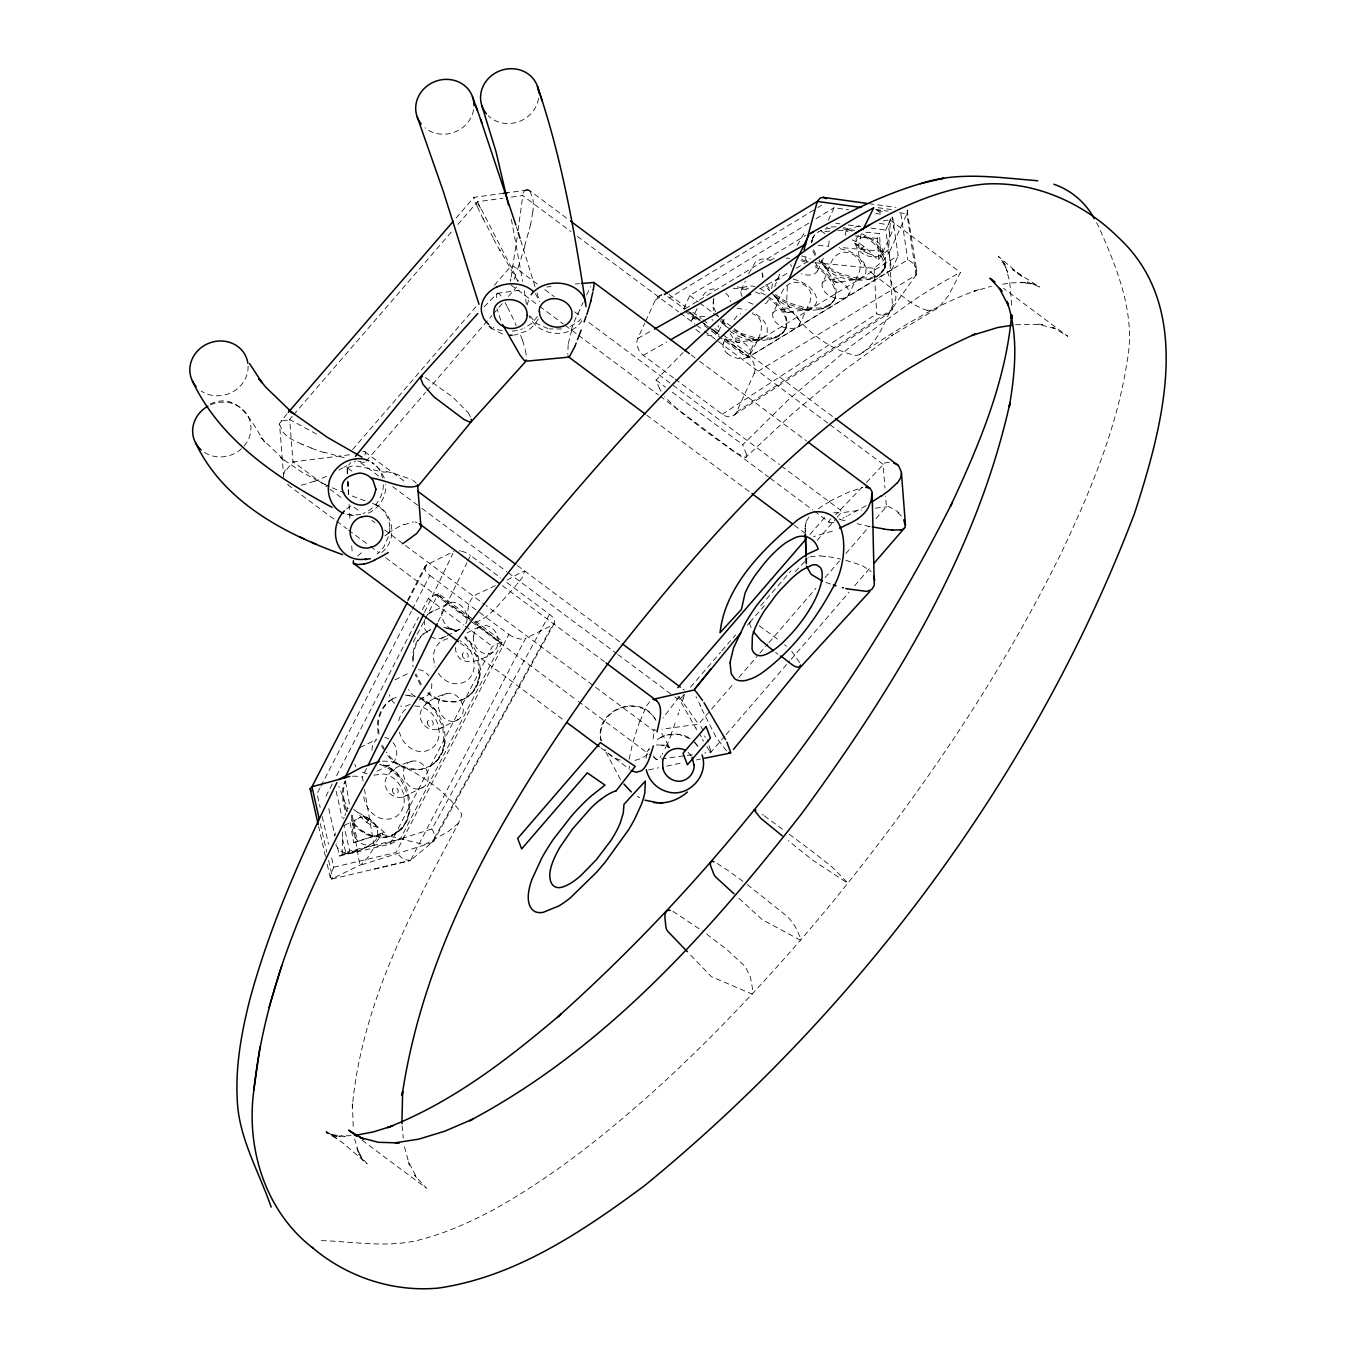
<?xml version="1.0" encoding="UTF-8"?>
<svg xmlns="http://www.w3.org/2000/svg" width="1356" height="1356" viewBox="0 0 1356 1356"><rect width="100%" height="100%" fill="white"/><g stroke="black" fill="none" stroke-linecap="round" stroke-linejoin="round"><path stroke-width="0.75" stroke-dasharray="5 3.75" d="M1011.678 305.117L1009.728 281.675L1005.576 266.539L1007.711 272.353L1001.559 259.674L1006.288 266.2L998.372 256.335L1022.899 277.336L1012.474 269.522L1039.56 286.997L1027.356 281.997L1034.916 284.624L1020.865 282.285L1026.967 282.607L1010.983 282.862L999.169 284.794M762.055 272.759L763.157 280.387M771.75 288.625L772.022 285.709A21.798 13.153 21.1 0 1 782.361 278.37M342.17 854.365L342.593 830.804M829.143 240.876L828.499 247.012M749.699 622.913L749.699 623.235A47.63 9.356 40.8 0 0 749.919 624.54L751.529 628.642M383.392 484.77C383.172 497.296 374.731 509.212 362.967 513.551M413.478 655.185L413.427 662.609M357.035 850.28L342.441 854.738L374.273 845.195L379.494 837.516C420.716 838.076 417.394 775.225 383.528 765.004A41.138 34.781 71.1 0 1 402.088 780.175M429.988 766.208C455.43 751.004 446.107 710.154 421.648 698.73M464.989 698.526C487.262 685.594 482.99 651.473 464.905 636.676A41.138 34.781 71.1 0 1 472.108 644.812M386.646 471.939C378.646 473.82 342.576 456.413 347.475 473.803M889.587 233.452L888.163 224.74L890.468 219.977L888.587 249.504L882.18 254.877L881.468 256.86L880.247 256.674L878.807 259.742L872.332 254.911A32.035 18.526 22.1 0 0 863.908 246.419A32.035 18.526 22.1 0 0 852.144 239.859L855.195 243.724M805.21 526.45L805.413 524.28L805.6 532.162M865.891 232.266L879.519 233.554L880.502 252.165A53.257 14.492 -73.4 0 0 880.247 256.691M805.21 526.331L806.176 521.89M629.167 759.258L632.472 743.715L639.744 720.985M527.094 305.049L529.603 296.981M532.722 212.078L530.959 222.503A48.019 10.356 -76.3 0 1 530.654 224.147M568.164 344.61L567.791 354.238M517.094 237.571L510.941 278.489M518.026 230.435L522.874 195.162M568.317 343.56L571.656 330.423M346.204 812.041L347.305 808.142L338.831 786.243M510.619 280.116L510.653 279.997A6.594 1.526 -76.5 0 0 510.449 281.319M787.311 286.133L786.751 300.456A22.611 18.492 67.1 0 0 788.005 305.032C802.515 328.694 828.279 349.594 855.585 355.425A22.611 18.492 67.1 0 0 859.433 354.662C878.773 343.254 885.349 319.457 895.197 300.422A11.662 9.526 67.1 0 0 895.926 297.964L895.57 293.303L881.603 256.742M713.68 299.218L713.612 306.541L715.493 311.812M811.43 242.69L813.21 236.961L811.736 242.046L812.43 239.097M835.245 297.422L835.33 290.099L830.177 279.641A41.138 24.798 21.1 0 0 815.041 266.776M884.637 267.352L885.332 264.403L881.654 272.505C887.892 265.979 884.57 255.776 879.552 249.572A41.138 24.798 21.1 0 0 861.179 234.944M510.856 278.912L510.771 279.353A29.256 3.271 -80.7 0 1 510.636 279.929M653.27 731.02L654.27 729.257M779.717 274.132L774.09 288.082M530.603 224.164L528.518 233.062M334.746 836.11L335.424 833.008M424.411 619.794L424.411 628.353L428.699 634.693M645.981 758.292L646.71 755.123A29.544 28.815 -72.1 0 1 649.185 749.054M683.238 698.154L682.187 701.594M524.942 246.165L518.45 266.776M679.305 710.697L679.627 709.713M678.17 714.137L677.847 715.104M678.203 714.019L678.593 712.849M734.223 415.038L888.994 313.083L916.063 275.065C918.758 268.759 913.419 262.166 907.74 259.844L748.665 357.035L724.596 339.085M517.585 269.352L518.331 267.132M515.856 274.437L513.399 281.302M675.152 723.087L671.508 733.206M861.145 234.215L858.094 247.267A20.459 17.018 69.1 0 0 860.67 259.793M806.718 559.859L806.176 563.011L808.515 557.655M713.866 298.388L712.646 305.269L713.781 310.456M729.901 330.949A25.069 15.119 21.1 0 0 741.291 337.474C760.106 346.017 801.786 337.051 780.785 309.71A41.138 24.798 21.1 0 0 768.683 298.71M785.107 329.61C788.989 322.66 785.988 314.236 781.378 308.422A41.138 24.798 21.1 0 0 759.58 292.167M465.854 623.743C471.786 611.997 455.735 595.115 445.005 605.454C435.869 615.387 447.904 634.761 460.803 629.167M343.61 818.838L344.119 817.465M344.899 815.431L345.678 813.397M806.464 521.145L808.99 516.958M697.086 308.524L691.713 320.321L691.78 323.931M706.883 334.932C712.731 337.237 722.511 332.525 718.002 325.474M772.852 312.88C770.462 324.965 791.362 333.949 799.328 325.084L810.227 301.252L811.295 294.947C810.024 286.913 801.871 281.98 794.124 282.268C779.785 284.421 779.649 303.269 772.852 312.88C780.802 303.998 801.701 312.982 799.328 325.084M822.228 282.811C819.838 294.896 840.737 303.897 848.703 295.015L859.602 271.2L860.687 264.878C859.399 256.86 851.246 251.911 843.5 252.199C829.177 254.369 829.025 273.2 822.228 282.811C830.194 273.929 851.076 282.929 848.703 295.015M858.416 235.537C846.822 249.08 872.925 263.81 882.366 253.233L893.265 229.418L894.35 223.113L892.163 217.333M882.366 253.233C884.756 241.148 863.857 232.147 855.89 241.029M577.961 313.897L583.08 302.388M667.118 744.173L664.118 750.665M675.22 379.155L722.273 414.241A13.729 10.899 64.5 0 0 728.392 416.716L732.528 416.072A11.679 9.272 64.5 0 0 736.545 412.021L754.089 373.68L916.063 275.065L916.588 269.658L906.893 208.943M889.994 219.909L960.421 272.42L948.505 295.591L938.742 307.405A23.289 19.391 69.1 0 1 936.894 308.592L891.214 335.983L893.418 334.491L843.89 370.544L791.819 414.326L745.58 457.531L734.562 452.175L702.357 428.801L677.22 409.173L664.61 396.664M916.063 275.065L906.927 213.756L907.706 210.027M673.525 377.9L643.286 355.34A13.729 10.899 64.5 0 1 638.591 349.746L636.998 344.831A11.679 9.272 64.5 0 1 637.795 338.39L644.812 323.05M645.693 321.135L655.355 300.049A11.679 9.272 64.5 0 1 659.355 296.015L662.406 295.337M808.803 223.113L689.814 295.557L683.238 309.931L697.662 301.151M718.527 331.712L724.392 318.88M741.105 290.184L745.308 281.031M748.665 273.709L755.75 261.454L761.801 258.945L770.106 260.081M723.155 343.678L725.663 338.186M797.192 245.47L805.125 231.401M747.41 357.798L754.004 343.424L898.214 255.606L892.282 215.757L885.705 230.13L891.638 269.98L747.41 357.798L703.289 324.898M750.258 354.391C756.123 343.254 771.225 320.948 752.156 313.575M813.21 236.961L812.617 238.249A35.51 21.425 21.1 0 1 828.77 228.401L832.008 228.113M828.279 220.333L834.042 207.756L848.602 209.756M817.6 270.844L824.312 256.182M891.638 269.98L898.214 255.606M586.555 294.93L590.758 286.54M878.807 259.742L877.196 238.436L879.519 233.554M424.581 612.285L452.972 553.316M363.103 781.192L362.391 777.073L367.018 767.598M438.174 621.726L466.837 563.011M467.752 561.113L470.532 555.435L500.788 577.995M838.008 230.706L846.195 230.283L845.161 234.656L849.348 237.775M331.644 857.992L333.729 867.179L330.372 875.823L331.457 879.112L361.238 864.518L367.866 857.433L374.358 847.127L364.51 789.446M407.478 600.386L424.987 566.52M408.292 600.522L426.801 564.774L453.887 551.4M319.965 787.972L317.05 793.616L320.169 807.413M320.948 786.09L411.41 611.217M412.377 609.336L429.903 575.486A13.729 7.119 24.2 0 1 425.581 570.91L424.699 567.808M325.965 796.226L332.712 783.175M336.576 775.717L418.58 617.2M422.428 609.742L428.225 598.555L438.378 593.538L502.567 641.388L400.291 839.076L390.138 844.093L339.509 856.009L336.695 843.635M413.292 642.032L438.378 593.538M390.138 844.093L492.398 646.405L502.567 641.388M333.729 867.179L396.037 852.517L508.89 634.388L478.634 611.827M554.418 623.285L433.734 840.991L410.546 860.484L525.535 638.405L552.621 625.031A11.679 6.051 24.2 0 0 554.706 621.997L553.824 618.912A13.729 7.119 24.2 0 0 549.519 614.336L502.466 579.232M382.443 761.14L388.867 761.292A22.611 12.56 22.9 0 1 393.342 762.157C419.004 772.92 444.497 789.955 460.921 812.549A22.611 12.56 22.9 0 1 461.549 815.498L458.481 823.228C410.919 912.198 361.408 1005.118 352.289 1107.293L352.357 1102.106L353.289 1128.463M549.519 614.336L431.954 828.957L374.358 847.127M351.323 815.346L359.865 865.382L431.886 842.652L552.621 625.031M679.17 696.662L662.982 718.121M662.745 753.224L662.152 754.258M537.417 316.592L531.789 323.321L524.128 328.169M646.575 705.815L650.88 700.306M538.213 319.033L534.891 324.491L528.111 330.576L514.433 335.135M692.052 319.507L696.645 316.321L705.069 316.592M458.481 823.228L448.158 831.601L425.954 843.941A11.662 6.475 22.9 0 1 424.021 844.551L382.85 834.499L379.494 837.516M661.033 756.055L660.084 757.36M747.342 625.218L750.326 621.946L754.156 622.896M647.066 751.851L649.388 748.631M734.054 319.863L737.8 314.948L740.681 313.677M581.809 320.711C569.944 340 537.501 336.322 529.06 315.728M347.458 473.363L347.17 467.125L350.729 462.498M702.95 295.693C705.849 290.777 711.663 288.014 717.29 289.15M519.636 581.046L520.297 580.249A55.528 18.645 -53.3 0 0 521.907 578.232L524.687 571.079L519.704 573.063M518.009 583.046L517.043 584.216M516.399 584.978L514.805 586.877M353.594 809.329L357.781 812.447A32.035 26.628 68.9 0 0 366.713 822.295L368.391 820.312M368.137 820.143L369.12 818.973A36.714 20.391 22.9 0 1 374.781 823.923A48.782 27.103 22.9 0 1 376.629 825.923L384.443 832.347L382.239 833.499A53.257 5.271 -21.1 0 0 377.07 835.279L353.611 842.686L349.645 819.516M286.98 413.902L279.522 423.564L283.743 478.092M456.091 218.045L473.956 197.349L502.703 193.416M292.269 416.275L289.659 419.292L292.947 461.599L326.728 486.787M293.574 414.767L452.718 230.435M457.921 224.401L477.498 201.739L502.89 198.264M352.594 449.565L476.787 305.727M494.347 285.37L510.653 266.488L513.297 266.132L538.501 284.913M366.12 461.26L425.513 392.46M426.903 390.867L491.821 315.66M493.194 314.067L502.873 302.863M508.398 296.456L516.687 286.862M809.973 534.501L827.194 514.568M684.187 694.442L680.424 698.798L677.763 699.171L674.847 696.984M690.458 687.187L720.561 652.304M721.816 650.846L730.596 640.676M733.104 637.778L735.613 634.879M760.716 605.81L790.819 570.944M817.16 540.434L835.974 518.636M837.228 517.178L840.991 512.822L861.67 510.009M708.985 712.103L698.543 724.189L661.864 729.223M711.595 709.086L733.765 683.407M738.986 677.356L757.258 656.202M759.852 653.185L767.682 644.117M768.988 642.608L815.956 588.216M825.075 577.639L839.432 561.028M845.958 553.468L869.433 526.281M875.959 518.721L886.383 506.635L885.57 496.059M724.799 736.139L710.968 752.156L704.747 753.004M726.172 734.545L789.751 660.914M791.141 659.304L849.178 592.08M854.704 585.673L871.298 566.469M497.177 293.354L522.789 289.777M511.737 590.453C500.415 601.827 490.516 617.658 474.566 622.658M749.868 622.268L764.394 605.708M872.332 254.911L870.23 254.216A48.782 39.883 67.1 0 1 867.569 253.165A32.459 18.764 22.1 0 0 855.128 243.877A36.714 30.002 67.1 0 0 860.975 249.301L861.975 248.165M862.213 248.334L863.925 246.419M659.711 388.867L656.05 380.104L683.017 352.594M746.325 454.446A104.276 19.713 40.5 0 0 746.037 453.226L742.749 444.751L787.819 400.308L851.704 345.526L910.605 302.32A597.996 200.908 -53.3 0 1 960.438 272.403M746.088 457.26L746.376 454.48M862.196 487.075L835.703 514.704M866.467 482.431L883.654 464.193M795.311 571.605L807.379 558.689M484.211 306.795L497.025 293.557L496.11 299.998M381.697 552.485C398.986 539.315 393.054 509.178 372.239 503.364C382.765 506.568 389.782 517.297 389.731 528.111M427.581 614.387L450.294 602.437M446.7 693.543C430.852 698.035 439.869 724.341 454.921 721.07C470.769 716.595 461.752 690.272 446.7 693.543C434.225 696.764 412.36 707.798 422.903 723.68C427.276 729.85 436.242 731.782 442.463 727.223M411.682 761.225C395.833 765.716 404.851 792.023 419.902 788.751C435.751 784.277 426.733 757.953 411.682 761.225C399.206 764.445 377.341 775.479 387.901 791.362C392.274 797.531 401.24 799.464 407.444 794.904M373.544 842.568C385.324 832.55 369.713 809.549 356.594 819.346C344.814 829.364 360.442 852.365 373.544 842.568C363.544 849.483 343.017 861.23 335.779 844.517M830.94 518.823L830.855 518.89A6.594 2.542 -29.4 0 0 829.245 522.738M497.228 293.303L499.025 293.557L501.771 296.964M357.577 556.045L363.73 550.926M292.489 461.989L352.509 454.379M346.763 508.754L350.984 505.839M427.581 631.201L424.937 633.032A35.51 30.035 71.1 0 0 413.461 655.185M392.562 698.882L389.002 701.171A35.51 30.035 71.1 0 0 377.544 723.307L378.019 734.579M519.178 573.435L505.703 580.86M384.816 535.857L388.341 533.535M736.528 412.021L892.621 309.015L889.367 252.097L906.927 213.756L898.587 212.604M394.969 833.889L402.562 827.431L392.545 835.177L386.206 837.127M859.433 354.662C897.299 329.457 935.911 304.269 979.202 289.387L973.947 291.269L991.338 286.319M722.273 414.241L876.705 313.829A12.95 11.153 25.6 0 0 892.638 309.015M815.498 262.759L874.112 268.302L883.061 260.827L889.367 252.097L839.144 247.334M874.112 268.302L876.705 313.829M657.66 297.049L663.05 293.76M655.355 300.049L662.542 295.676M667.745 296.659A13.729 10.899 64.5 0 1 669.61 297.845L816.092 208.638M817.905 207.536L821.516 205.332M816.007 218.723L834.042 207.756M699.459 300.066L805.82 235.3M658.863 738.596C668.016 732.664 680.424 732.443 689.712 738.257M866.111 505.652L850.517 514.246M643.286 355.34L666.949 341.848M759.801 288.93L788.921 272.336M796.209 268.183L807.142 261.962L813.414 262.555M637.795 338.39L652.558 330.101M355.679 460.989L354.221 461.803M380.68 835.737L380.816 835.652A36.002 30.442 71.1 0 1 376.307 835.55M829.364 501.364L849.178 491.889L862.806 487.499M368.391 513.093C379.239 508.263 386.714 496.516 385.562 484.567M353.611 842.686L384.443 832.347M344.288 467.142L346.882 465.786M343.085 467.786L340.644 469.057M391.647 699.34L398.545 696.221M427.682 693.069A41.138 34.781 71.1 0 0 442.276 701.188L455.769 701.984L465.905 698.086M430.903 765.767L420.767 769.666L407.258 768.869A41.138 34.781 71.1 0 1 387.714 755.614M395.884 833.448L385.748 837.347L372.239 836.55A41.138 34.781 71.1 0 1 350.441 820.295M849.941 514.534L848.432 515.331M847.144 516.009L846.178 516.5M340.034 469.362L338.814 469.99M844.008 517.602L842.788 518.229M840.059 519.585L845.754 520.789M429.547 630.15L430.462 629.692L424.021 633.489A35.51 30.035 71.1 0 0 412.563 655.626L413.021 666.898M430.784 636.659C435.225 639.337 441.107 639.354 445.429 636.422M447.294 635.489L461.006 628.726M467.04 632.862L478.261 627.32M395.003 679.881L408.088 673.423M493.381 651.931C482.092 661.694 456.023 669.474 455.362 646.88M419.462 699.865L426.954 696.187M359.984 747.563L376.815 739.257M462.108 700.035L463.023 699.594L453.328 701.916L443.175 700.747A41.138 34.781 71.1 0 1 428.581 692.611M438.09 729.375L459.294 718.917M376.968 771.242L391.935 763.869M344.136 825.499L360.967 817.193M403.071 797.057L424.275 786.599M339.509 856.009L349.662 850.992L400.291 839.076M429.089 612.895L433.462 610.742M441.683 638.252L446.056 636.117M425.496 704.001L429.869 701.849M390.477 771.683L394.85 769.53M352.357 853.026L356.73 850.873M570.368 326.508L579.097 320.847A29.544 23.001 -5.1 0 0 581.063 318.728M495.381 585.639L478.973 593.25C469.583 596.098 466.04 608.946 468.837 617.794M403.817 524.806L413.36 521.89M846.314 230.249L860.823 225.198M331.796 879.095L410.682 860.416L370.442 869.993M832.313 531.145L813.549 536.603M314.355 481.126L306.354 483.889A48.019 19.272 -29.6 0 1 304.93 484.262L300.083 485.516M522.484 328.881L520.789 329.508M410.122 704.493L405.902 706.069L400.613 706.052M373.832 775.14L383.934 773.971A25.069 21.204 71.1 0 1 400.562 786.378L403.342 793.057L404.257 800.057A21.798 18.442 71.1 0 1 395.528 816.973L389.884 819.075L383.663 819.058A25.069 21.204 71.1 0 1 367.035 806.65L364.256 799.972L363.323 792.972M810.244 556.808L820.651 555.79M210.129 403.986C238.961 390.664 252.148 423.428 264.488 441.988L261.098 437.819L284.879 460.955L280.641 457.667L302.083 472.261L325.406 484.634M410.682 860.416L403.698 859.551L396.037 852.517M847.839 229.825L847.941 229.791A35.832 21.611 21.1 0 1 852.246 230.961L848.839 231.283A48.647 38.053 -21.2 0 1 846.805 231.368L846.805 231.368M360.645 514.297L353.577 515.314L346.034 514.212L355.899 515.856M447.734 638.591L442.107 640.693A21.798 18.442 71.1 0 0 433.344 657.592L435.022 666.915M424.92 768.428L418.326 769.598L408.173 768.428A41.138 34.781 71.1 0 1 386.358 752.156M389.901 836.11L383.307 837.279L373.154 836.11A41.138 34.781 71.1 0 1 351.357 819.838M517.297 330.491L509.907 331.44M648.592 769.903L658.592 767.784M666.593 766.106L682.526 762.801M696.476 759.902L700.459 759.072M883.163 220.926L890.129 219.689M821.346 260.115L823.414 264.945A25.069 15.119 21.1 0 0 840.059 277.353C854.348 281.082 876.366 283.641 884.451 268.2A35.51 21.425 21.1 0 1 868.298 278.048L854.263 277.641L839.33 273.132A41.138 24.798 21.1 0 1 819.583 259.352M774.039 295.015A25.069 15.119 21.1 0 0 790.667 307.405C804.972 311.151 826.99 313.711 835.076 298.269A35.51 21.425 21.1 0 1 818.922 308.1L804.888 307.71L789.955 303.202A41.138 24.798 21.1 0 1 774.937 293.964M1015.593 324.728L1042.527 324.389L1038.137 324.186L1056.29 329.033L1052.629 327.271L1067.816 336.288L1003.491 288.32M527.06 190.077L529.704 190.62L568.757 219.757M504.737 193.128L528.484 189.874M511.365 197.095L522.653 195.552L570.927 231.554M875.434 508.144L886.977 506.907M656.219 729.986L653.406 730.375L486.007 605.556M692.289 754.716L657.016 759.53L649.168 754.207M561.655 328.983L549.434 328.881M546.976 287.014L550.994 286.557M575.317 284.014L579.436 283.641M829.804 231.13L821.617 231.588M351.034 1135.599L338.78 1136.175L345.153 1136.413L330.745 1134.48L338.475 1137.04L325.999 1132.497L336.559 1138.294L326.067 1131.175L342.746 1142.82L367.154 1163.838L358.679 1154.075L363.306 1160.55L356.899 1148.176L358.967 1153.854L354.645 1138.904M836.042 226.774L829.364 227.13A35.51 21.425 21.1 0 0 826.38 227.655M733.257 288.235L747.851 289.709M508.364 335.152L514.602 335.118L508.551 335.068M405.139 695.052L415.292 696.221M414.783 706.035L418.936 706.29A25.069 21.204 71.1 0 1 435.581 718.697L438.344 725.375L439.276 732.376A21.798 18.442 71.1 0 1 430.53 749.292L424.886 751.394L418.682 751.377A25.069 21.204 71.1 0 1 402.037 738.969L399.274 732.291M289.167 419.275L316.473 434.022M833.906 512.653L840.991 512.822L840.805 510.331L780.971 465.718M656.423 744.952L665.05 745.207L661.745 745.105L669.372 747.495L666.101 745.224L669.305 747.529M321.406 1240.621C354.916 1241.621 389.189 1248.52 422.14 1239.198C446.717 1232.655 469.99 1222.197 492.414 1210.349C555.909 1175.296 612.387 1129.073 665.762 1080.325C726.782 1023.611 783.378 962.285 836.059 897.791C923.402 790.04 1001.898 674.441 1062.85 549.655C1090.919 489.855 1116.886 427.937 1126.972 362.255C1136.497 314.355 1117.056 268.539 1098.258 225.655L1096.224 222.147M877.179 210.417L885.604 212.112M786.073 258.132L789.701 258.369M861.026 279.675L849.873 278.166L838.737 274.421A41.138 24.798 21.1 0 1 818.99 260.64L827.16 269.471L824.499 266.522L834.771 281.675L837.923 282.404L855.551 279.455L851.466 279.675L853.585 279.641A21.798 13.153 21.1 0 0 865.925 272.132L865.959 267.657L863.891 262.827A25.069 15.119 21.1 0 0 847.246 250.436L838.042 248.25M737.291 286.913L748.444 288.421M811.651 309.727L800.498 308.236L789.361 304.49A41.138 24.798 21.1 0 1 774.344 295.252M737.071 308.236L746.224 309.778M762.275 339.797L751.122 338.288L739.986 334.559A41.138 24.798 21.1 0 1 722.511 323.118M367.205 773.886L359.425 771.022M818.21 245.351L828.686 246.351M414.936 521.941L416.987 522.399M443.565 627.387L450.311 628.54L459.582 632.71M407.631 695.509L414.377 696.679M855.178 235.842L877.196 238.436M868.959 203.671L895.977 207.349M927.69 310.1L928.419 310.202A19.747 16.441 69.1 0 0 936.911 308.626M878.027 207.705L891.468 209.553M875.671 209.451L888.163 211.18M875.637 213.468L883.959 214.604M835.771 223.265L839.94 223.842M848.263 224.994L860.738 226.706M871.027 228.113L885.705 230.13M459.192 550.773L460.362 550.943M879.451 223.401L888.163 224.74M828.669 556.706L840.703 559.079M361.069 461.786L357.713 461.04M843.398 227.52L854.721 230.571M842.805 228.808L850.398 230.605M869.738 526.603L857.128 523.704M446.056 628.235L449.395 628.998A41.138 34.781 71.1 0 1 455.735 631.506M547.96 328.576L536.247 323.389L528.874 314.677M845.805 560.265L862.162 565.486L871.213 571.554M395.02 473.786L411.614 479.499M344.204 457.752L324.694 452.345M793.277 279.099L797.87 280.489A25.069 15.119 21.1 0 1 814.515 292.896L816.583 297.727L816.532 302.202A21.798 13.153 21.1 0 1 804.21 309.71L802.091 309.727L806.176 309.524L788.548 312.473L785.395 311.744L775.124 296.574L777.785 299.523L770.971 292.167M461.565 551.197L464.023 551.943A13.729 7.119 24.2 0 1 470.532 555.435M838.974 518.924L840.55 519.365M830.482 584.029L825.55 582.283M801.616 259.369L808.956 262.098M801.023 260.657L804.752 261.928M365.12 500.839L348.577 494.669L347.899 482.194M311.778 448.09L303.32 444.853M502.466 334.051L491.957 328.61M347.305 808.142L348.322 808.515M755.377 291.981L758.987 293.438A41.138 24.798 21.1 0 1 762.428 295.083M345.017 493.211L330.576 487.092M301.778 444.192L292.472 439.7A31.341 9.628 18.9 0 1 283.167 432.242L279.506 424.259A37.222 11.407 18.6 0 1 281.59 420.529M329.339 486.533L324.254 484.262L328.881 486.346M673 911.351L702.255 930.843M372.697 836.33L360.696 830.313M357.781 812.447L362.238 814.702A36.714 20.391 22.9 0 1 369.12 818.973M820.77 230.706L825.465 233.978M425.496 377.527L452.938 397.257L468.108 412.631M351.933 471.159L347.187 467.65M699.95 332.457L695.374 329.22M717.256 863.467L728.596 870.942A133.278 26.171 40.8 0 1 731.867 873.264L742.902 881.332M911.724 303.185L873.484 274.675M690.187 738.851L679.136 734.46L667.152 734.986A29.9 29.154 -70.7 0 0 660.83 737.461M759.207 625.76L779.53 640.625M711.9 319.507L713.103 320.304M413.038 480.38L416.224 483.092M384.341 477.99L379.358 468.939L371.968 462.464A30.815 27.239 -52.7 0 1 380.443 471.82L382.697 477.871M371.968 462.464L374.053 463.921M637.269 796.175L639.591 797.803M762.36 814.481L763.343 815.193M764.343 815.905L784.836 830.94M364.815 451.802L405.766 482.329M789.277 834.245L809.312 849.263A133.007 9.255 38.1 0 1 812.736 851.839L829.889 865.264A18.136 1.254 38.1 0 1 832.754 867.687L846.297 881.417A183.077 12.746 38.1 0 1 847.754 883.18L812.125 859.789L788.26 840.635M747.359 884.637L787.277 916.47A18.12 3.56 40.8 0 1 789.887 919.215L795.633 927.148L800.04 937.03A182.314 35.798 40.8 0 1 800.854 939.555A5.746 1.136 40.8 0 1 799.243 939.572L762.292 919.707L736.867 896.435M876.451 209.807L883.214 214.858M689.814 295.557L698.255 301.863M699.95 303.117L711.781 311.931M713.459 313.185L718.527 316.965M720.222 318.236L754.004 343.424M668.966 294.472L685.95 307.134M692.746 312.202L701.238 318.541M702.933 319.796L708.035 323.609M714.832 328.661L721.629 333.729M723.324 335L833.72 417.326M689.475 311.999L700.171 319.965M712.205 328.949L718.883 333.932M725.562 338.915L748.58 356.73A13.729 10.899 64.5 0 1 753.292 362.323L754.885 367.239A11.679 9.272 64.5 0 1 754.089 373.68M669.61 297.828L684.729 309.117M686.424 310.371L699.865 320.389M701.544 321.643L706.578 325.406M708.273 326.66L718.358 334.169M725.07 339.186L748.597 356.73M689.289 312.761L700.527 321.152M703.73 323.542L708.544 327.118M711.764 329.525L719.239 335.101M684.933 311.202L696.747 320.016M577.351 236.351L678.729 311.948M680.339 313.151L694.831 323.948M696.442 325.135L702.866 329.949M704.476 331.135L828.38 423.53M829.991 424.733L883.095 464.328L884.943 488.126M691.17 354.916L697.95 359.984M699.645 361.238L806.481 440.903M544.79 289.608L554.248 296.659M574.707 311.914L581.012 316.609M588.877 322.474L779.395 464.549M656.05 380.104L665.542 387.172M672.305 392.223L742.749 444.751M510.822 284.845L537.942 305.066M539.637 306.337L563.384 324.033M565.079 325.304L576.944 334.152M578.639 335.407L658.321 394.833M660.016 396.105L768.53 477.007M770.225 478.278L812.617 509.89M814.312 511.144L829.567 522.535M646.863 415.275L750.309 492.398M794.396 525.28L806.261 534.128M517.416 565.588L620.692 642.591M360.51 462.582L380.968 477.837M392.664 486.567L420.428 507.28M421.886 508.364L506.669 571.571M508.127 572.656L616.353 653.372M617.811 654.456L673.39 695.899M502.432 585.673L604.335 661.66M329.949 489.194L342.814 498.788M354.086 507.178L360.51 511.975M371.781 520.382L374.985 522.772M384.646 529.976L403.952 544.366M405.563 545.57L484.397 604.352M429.903 575.486L476.956 610.573M471.007 619.692L436.903 594.267L469.515 619.302M473.82 621.777L501.618 643.236L475.532 623.794M287.743 484.702L335.017 519.958M336.712 521.212L346.848 528.772M348.526 530.027L368.781 545.146M370.476 546.4L378.917 552.689M385.68 557.723L470.091 620.675M471.786 621.929L576.52 700.035M578.215 701.306L647.473 752.953M428.225 598.555L463.684 624.997M465.379 626.252L492.398 646.405M460.091 642.863L563.52 719.985M600.844 747.834L629.574 769.276M706.612 934.081L724.375 947.641A133.007 42.494 43.6 0 1 727.731 950.302L743.681 965.099A18.136 5.797 43.6 0 1 746.02 968.15L750.529 977.473L752.699 989.829A183.077 58.477 43.6 0 1 752.885 993.067A5.763 1.848 43.6 0 1 750.851 993.558L711.29 976.608L690.001 954.455M362.137 1140.26L426.462 1188.229L414.343 1175.11L417.038 1178.144L408.122 1161.024L409.461 1165.245L403.817 1144.227M777.971 654.253L775.666 652.507M726.528 750.851L716.239 737.528L700.069 705.645M784.683 644.829L786.31 646.219M688.153 752.36L691.374 756.14M394.426 703.34L390.867 699.34L389.138 694.713M667.677 745.41L669.83 747.597M791.751 651.304L799.752 662.796M694.764 742.613L698.493 747.224M725.714 293.032L728.325 295.811L730.511 301.591M720.239 320.762L725.68 326.66A25.069 15.119 21.1 0 1 724.663 325.067L722.595 320.236M363.035 815.431L364.34 816.905M694.391 741.918L698.187 746.41M767.547 288.235L769.615 290.709A41.138 24.798 21.1 0 1 767.564 288.235L765.767 285.658M535.434 293.659L539.654 301.625M530.094 191.094L532.925 199.383A31.29 7.305 -76.1 0 1 532.823 211.943M709.51 750.648L706.866 746.681M766.36 284.37L768.14 286.93A41.138 24.798 21.1 0 0 770.208 289.404M716.968 314.439L718.765 316.999M655.27 719.239C640.286 691.797 592.792 710.171 601.2 740.817M382.239 833.499L382.85 834.499M477.278 201.4L517.009 278.505A29.103 11.306 58.4 0 1 517.28 279.082M679.051 696.679L698.865 724.782M730.206 333.661L734.681 340.661L737.257 342.339L756.801 339.593L752.716 339.797L754.817 339.78A21.798 13.153 21.1 0 0 767.174 332.271L767.191 327.796L765.14 322.965A25.069 15.119 21.1 0 0 752.817 312.456M668.355 745.478L661.321 732.426M620.523 779.649L604.437 749.343M421.377 684.475L415.987 674.068M420.462 684.933L415.089 674.525M468.278 412.902L468.82 413.8A47.63 9.356 40.8 0 1 469.803 415.665L470.379 416.936M703.493 741.207L702.374 739.359M517.772 281.37L499.737 249.606M861.602 261.25L860.755 259.742M696.713 729.765L677.864 696.594M661.033 391.325L660.575 390.494A104.293 19.56 40.8 0 1 659.796 388.918M815.736 254.301L813.125 249.029M815.142 255.589L812.532 250.318M493.262 237.893L488.923 229.876A47.765 3.492 61.7 0 1 488.211 228.401L483.16 218.858M505.059 302.558L507.008 306.202M517.687 279.811L518.484 281.353M382.494 745.41L384.307 748.902M381.578 745.868L383.392 749.343M507.398 306.981L515.246 322.982M483.228 218.994L483.295 219.13A31.341 1.644 61.7 0 1 477.736 207.485M477.448 206.976L474.244 198.823A37.222 2.017 61.7 0 1 474.227 197.196M696.645 698.086L696.035 696.662M500.754 320.372L496.974 308.541M653.66 755.987L655.49 758.919A31.29 7.288 -76.1 0 0 659.948 757.682M354.747 764.343L355.865 767.021M708.951 745.698L710.968 751.343M520.602 335.322L522.484 340.288M522.518 340.39L525.297 349.373M684.119 307.998L684.475 309.185M629.574 767.818L629.167 766.106M345.966 809.447L343.916 801.82L343.441 790.548A35.51 30.035 71.1 0 1 345.814 780.717M345.051 809.888L343 802.277L342.543 790.989A35.51 30.035 71.1 0 1 344.899 781.158M516.45 226.927L517.653 230.723M520.653 240.232L535.128 286.964M536.976 292.913L539.468 300.981M342.441 838.533L345.848 852.873M325.44 856.433L318.626 826.465M327.254 864.45L330.457 878.485M336.119 791.209L342.187 818.007M343.288 822.889L349.662 850.992M328.762 808.6L334.83 835.398M322.253 816.6L328.508 844.195M320.27 823.567L326.762 852.178M328.61 860.348L332.779 878.756M525.467 350.153L526.552 357.628M511.398 219.333L522.67 281.302M352.289 815.142L357.103 840.839M805.227 530.179L805.549 531.976M345.627 781.988L349.543 804.922M524.23 290.709L526.399 304.1M900.893 213.858L907.74 259.844M762.631 273.912L762.987 276.471M378.917 734.138L378.46 722.867A35.51 30.035 71.1 0 1 389.918 700.713M402.105 1125.734L403.24 1138.057M806.227 564.367L806.057 559.028M351.729 545.909L352.357 554.299M349.068 504.483L350.051 520.992M347.17 467.125L347.458 473.041M347.865 480.939L348.543 494.77M806.176 563.587L806.617 560.096L806.176 563.435M347.865 481.685L348.458 494.16M805.278 532.06L805.125 527.925L805.261 532.179M806.278 558.553L806.583 566.655M806.074 558.519L806.261 564.638L806.023 556.943M538.552 98.361A29.425 27.103 -20.9 0 1 518.433 121.769A29.425 27.103 -20.9 0 1 488.296 115.802M473.617 109.768A29.425 27.103 -20.9 0 1 454.226 132.227A29.425 27.103 -20.9 0 1 424.92 127.803M502.245 330.745A30.815 24.798 -11.1 0 1 493.228 327.508M248.114 366.001A29.425 27.103 -20.9 0 1 232.3 392.07A29.425 27.103 -20.9 0 1 201.247 391.036M210.485 404.885A29.425 27.103 -20.9 0 1 246.47 413.682A29.425 27.103 -20.9 0 1 241.131 449.022A29.425 27.103 -20.9 0 1 203.417 451.718M389.748 528.111A29.9 26.595 -61.7 0 1 389.138 534.84L383.782 547.061A29.544 26.188 -62.1 0 1 376.985 553.994M658.05 738.63A29.425 27.103 -20.9 0 1 657.677 739.935M647.304 754.614A29.425 27.103 -20.9 0 1 632.896 760.75M620.184 760.055A29.425 27.103 -20.9 0 1 604.861 749.292M601.183 740.817A29.425 27.103 -20.9 0 1 620.251 708.29A29.425 27.103 -20.9 0 1 655.914 720.375M386.477 471.634A39.883 8.356 13.2 0 1 395.121 473.515M388.087 533.281A40.595 12.95 -32.9 0 1 404.071 524.111M640.134 721.375A40.595 12.797 -73.7 0 1 646.659 706.391M700.832 706.612A39.883 3.373 62.6 0 1 697.916 700.272M515.263 323.643A39.883 5.593 68 0 1 516.28 325.881M571.181 330.237A40.595 7.78 -71.3 0 1 577.944 313.016M818.38 508.771A40.595 17.95 -33.6 0 1 829.414 501.89M820.821 556.045A39.883 17.323 16.6 0 1 828.753 556.977M768.259 300.1A14.374 8.661 21.1 0 1 762.191 304.863M753.156 304.185A14.374 8.661 21.1 0 1 745.783 300.388M742.207 296.489A14.374 8.661 21.1 0 1 754.868 286.557M759.919 288.421A14.374 8.661 21.1 0 1 766.428 293.591M814.973 262.522A14.374 8.661 21.1 0 1 815.702 272.997A14.374 8.661 21.1 0 1 801.277 273.709M791.582 266.42A14.374 8.661 21.1 0 1 790.633 264.42M801.566 256.013A14.374 8.661 21.1 0 1 810.549 259.03M807.193 261.844A12.95 7.831 88 0 1 804.379 254.216M867.704 279.336A35.51 21.425 21.1 0 0 883.858 269.488C887.739 262.505 884.739 254.114 880.146 248.284A41.138 24.798 21.1 0 0 861.772 233.656M818.329 309.388A35.51 21.425 21.1 0 0 834.482 299.557C838.364 292.574 835.347 284.184 830.753 278.353A41.138 24.798 21.1 0 0 815.634 265.488M769.835 260.555A35.51 21.425 21.1 0 1 774.31 258.488M785.107 329.627A35.51 21.425 21.1 0 1 768.954 339.458M785.7 328.338A35.51 21.425 21.1 0 1 769.547 338.169L755.495 337.78L740.579 333.271A41.138 24.798 21.1 0 1 733.884 329.864M725.562 324.033A41.138 24.798 21.1 0 1 720.833 319.474M374.798 823.923A32.459 26.984 68.8 0 1 362.357 814.668M368.069 820.295A32.646 26.459 64.6 0 1 362.12 814.837M377.968 827.499A32.035 26.628 68.9 0 1 366.713 822.295M347.492 811.329A35.832 30.307 71.1 0 1 347 810.007M855.365 243.521A32.646 17.679 24.5 0 1 862.23 248.029M867.586 253.148A36.714 30.002 67.1 0 1 860.975 249.301M880.569 251.487A36.002 21.713 21.1 0 1 882.18 254.877M508.89 634.388A13.729 7.119 24.2 0 0 515.399 637.879L520.212 639.032A11.679 6.051 24.2 0 0 525.535 638.405M424.699 567.808A11.679 6.051 24.2 0 1 426.784 564.774M431.886 828.991A12.95 7.865 50.5 0 1 431.886 842.669M352.577 776.225A12.95 4.543 2.2 0 1 362.323 777.124M409.987 809.481A35.51 30.035 71.1 0 1 398.528 831.618M397.63 832.076A35.51 30.035 71.1 0 0 409.088 809.922L407.749 794.802L401.173 780.615A41.138 34.781 71.1 0 0 379.375 764.36M398.766 720.9A21.798 18.442 71.1 0 1 407.088 708.374M445.005 741.8A35.51 30.035 71.1 0 1 433.547 763.937M418.546 697.34A41.138 34.781 71.1 0 1 437.09 712.493M432.632 764.394A35.51 30.035 71.1 0 0 444.09 742.24L442.768 727.121L436.191 712.934A41.138 34.781 71.1 0 0 420.733 699.188M438.31 673.271A25.069 21.204 71.1 0 0 453.684 683.678L459.904 683.712L465.549 681.593A21.798 18.442 71.1 0 0 474.295 664.711L473.363 657.694L470.6 651.016A25.069 21.204 71.1 0 0 459.887 640.608M480.024 674.118A35.51 30.035 71.1 0 1 468.566 696.255M450.311 628.557A41.138 34.781 71.1 0 1 456.65 631.048M467.65 696.713A35.51 30.035 71.1 0 0 479.109 674.559L477.787 659.44L471.21 645.253A41.138 34.781 71.1 0 0 463.989 637.117M393.071 742.529A14.374 12.153 71.1 0 1 394.833 760.36A14.374 12.153 71.1 0 1 380.002 764.225M371.985 750.427A14.374 12.153 71.1 0 1 376.087 740.105M384.833 737.545A14.374 12.153 71.1 0 1 388.748 738.901M431.7 683.61A14.374 12.153 71.1 0 1 420.241 698.018M415.021 696.543A14.374 12.153 71.1 0 1 408.58 689.492M418.529 669.728A14.374 12.153 71.1 0 1 428.886 675.949M927.623 310.558A60.02 49.969 69.1 0 1 911.859 302.88M873.637 274.421A61.206 50.952 69.1 0 1 861.348 261.471M671.627 733.765A87.699 20.713 -76.3 0 1 667.169 744.851M653.151 738.817A27.459 5.526 -77.8 0 1 654.355 730.426M710.781 751.021A31.341 1.729 61.8 0 1 709.849 751.275M704.628 736.037A37.222 2 61.7 0 1 705.29 737.427M700.866 726.46A27.408 2.424 60.3 0 1 702.933 730.342M707.51 739.766A27.408 2.424 60.3 0 1 708.374 741.834M684.255 694.696A7.187 1.814 -74.8 0 1 683.441 698.17M683.051 689.797A6.594 1.542 -76.5 0 1 684.187 689.933M887.994 506.364A27.408 9.255 17.1 0 1 898.96 512.754M897.791 512.738A37.222 11.662 18.7 0 1 901.977 516.873M701.221 736.817A87.089 4.56 61.6 0 1 699.933 734.63M696.052 727.969A87.089 4.56 61.6 0 1 695.747 727.46M884.282 463.142A27.459 11.102 -31.4 0 1 892.35 462.26M528.23 232.944A87.699 20.289 -76.2 0 1 524.704 245.843M522.941 193.196A27.459 6.678 -78.7 0 1 527.179 189.467M527.128 189.789A37.12 8.763 -76.5 0 1 529.993 191.416M834.093 522.128A7.187 2.712 -27.2 0 1 829.889 522.314M477.871 203.976A27.408 1.322 59.3 0 1 480.719 208.383M324.711 452.65A87.089 27.103 18.9 0 1 311.643 448.361M303.371 444.819A47.765 15.577 18.7 0 1 301.829 444.175M282.489 420.936A27.408 8.136 16.4 0 1 290.421 420.191M500.161 251.013A87.089 4.966 61.7 0 1 493.279 238.571M288.133 484.872A31.29 12.034 -29 0 1 287.913 484.736M283.743 474.515A37.12 14.323 -29 0 1 285.37 469.871M286.743 469.515A27.459 9.967 -31.2 0 1 293.676 462.142M364.73 462.226A7.17 2.237 20.7 0 1 361.679 462.108M326.542 476.261A87.699 34.036 -29.1 0 1 314.27 481.482M365.391 453.209A7.187 2.848 -27.3 0 1 364.764 454.989M362.781 451.701A6.594 2.542 -29.4 0 1 365.798 453.04M813.719 236.317L812.922 237.605L815.414 233.944L813.719 236.317M727.172 353.34A14.374 8.661 21.1 0 0 750.071 354.323A14.374 8.661 21.1 0 0 732.884 339.458A14.374 8.661 21.1 0 0 727.172 353.34M833.821 281.048A3.39 2.051 21.1 0 0 839.296 281.523A3.39 2.051 21.1 0 0 835.499 277.912A3.39 2.051 21.1 0 0 833.821 281.048M784.429 311.117A3.39 2.051 21.1 0 0 789.921 311.575A3.39 2.051 21.1 0 0 786.124 307.981A3.39 2.051 21.1 0 0 784.429 311.117M735.054 341.17A3.39 2.051 21.1 0 0 740.545 341.644A3.39 2.051 21.1 0 0 736.732 338.034A3.39 2.051 21.1 0 0 735.054 341.17M392.443 789.785A3.39 2.865 71.1 0 0 396.172 794.108A3.39 2.865 71.1 0 0 397.257 788.633A3.39 2.865 71.1 0 0 392.443 789.785M427.445 722.104A3.39 2.865 71.1 0 0 431.191 726.426A3.39 2.865 71.1 0 0 432.276 720.951A3.39 2.865 71.1 0 0 427.445 722.104M462.464 654.423A3.39 2.865 71.1 0 0 466.193 658.745A3.39 2.865 71.1 0 0 467.295 653.253A3.39 2.865 71.1 0 0 462.464 654.423M473.566 636.066A14.374 12.153 71.1 0 0 490.33 653.27A14.374 12.153 71.1 0 0 493.567 629.54A14.374 12.153 71.1 0 0 473.566 636.066"/><path stroke-width="1.5" d="M539.451 311.049C539.01 325.796 560.859 332.966 569.69 321.423A15.882 13.357 0.1 0 0 571.791 317.219L571.978 311.829A18.408 15.475 2.2 0 0 562.248 300.405L560.926 299.913A15.357 12.882 3.4 0 0 539.196 311.049M349.865 776.48A12.95 4.543 2.2 0 0 344.899 777.802L311.948 786.785L310.168 788.616L311.185 790.785M900.553 530.027A31.341 9.712 19 0 0 905.283 526.06L903.791 519.806M1011.593 315.016L1011.559 318.965L1011.712 315.185M870.179 224.554C773.768 279.946 693.797 359.272 619.624 441.056C520.246 551.858 427.038 669.542 355.848 800.735C307.202 890.875 264.793 987.151 253.86 1089.987C245.877 1148.481 265.301 1211.603 313.117 1248.198M1011.576 315.304C1005.627 382.561 978.71 445.751 950.471 506.313L952.404 502.262C854.839 696.391 719.782 872.027 557.841 1016.847L561.147 1014.034C508.398 1058.85 452.48 1102.377 387.392 1127.633L392.867 1125.819L373.188 1131.955L355.119 1135.413M260.047 1046.696L253.86 1089.987M526.501 360.052L524.687 360.916L520.162 355.306L502.686 324.66M593.335 289.438L594.064 285.014A28.696 3.458 -70.2 0 0 594.131 284.353L593.962 282.438L689.475 353.662M593.301 289.709L593.114 290.591M592.809 292.133L592.64 292.93M592.487 293.642L590.674 301.252M657.067 731.918C658.863 722.087 664.101 708.205 656.643 700.662L606.03 662.931M329.491 481.143C325.728 493.415 331.339 508.483 343.678 513.348M820.566 585.284L819.787 587.928A50.884 17.103 -53.3 0 1 810.515 607.912M653.355 745.97L650.185 756.106A35.951 13.865 -78.1 0 1 648.015 761.75L647.337 763.072A22.781 8.712 -77.8 0 1 641.252 770.835L636.523 772.259L631.659 770.852A28.696 10.916 -75.3 0 1 631.201 770.479M281.811 965.438L269.013 1007.542M789.107 279.285L796.226 261.03L808.532 235.791A11.662 9.526 67.1 0 1 808.939 235.113M581.165 330.101L577.503 339.678M576.147 343.102L575.622 344.424M575.283 345.255L574.741 346.56M574.673 346.746L569.317 356.984M862.908 229.689L873.739 207.79A597.996 200.908 -53.3 0 0 823.906 237.69C774.14 270.98 728.341 309.829 684.831 350.865M344.916 777.819L423.665 614.2M367.934 765.716L437.259 623.624M336.932 782.548C302.456 852.314 270.454 923.826 249.945 999.084C241.639 1031.763 235.452 1065.358 237.215 1099.207C238.52 1137.701 258.945 1171.533 271.183 1207.111M407.325 602.403L311.948 786.785L319.355 819.482M353.441 560.689L353.34 563.265A28.696 7.119 -32.3 0 0 353.56 563.486L357.882 564.554L363.815 564.011M531.077 294.71C539.095 284.184 554.096 281.014 566.452 284.404A30.764 23.967 -3.2 0 1 578.605 290.794A30.103 23.493 -3.8 0 1 585.724 302.761M733.443 749.461L800.447 667.22L869.908 591.402M355.475 456.328L420.699 376.663L477.753 313.558M615.895 791.057L635.184 766.428L600.403 742.596L517.653 838.449L521.653 848.907L587.284 772.886L605.013 785.124L592.165 795.192A88.106 29.595 -53.3 0 0 571.13 816.465L553.756 838.788A79.038 26.561 -53.3 0 0 541.875 857.89L531.959 879.332A68.732 23.086 -53.3 0 0 528.654 891.909C527.67 898.672 528.06 907.588 534.671 911.435A79.123 26.578 -53.3 0 0 543.231 912.334L558.808 905.961A80.75 27.12 -53.3 0 0 570.266 897.909L596.182 872.654A136.193 45.765 -53.3 0 0 605.352 861.958L628.387 830.075A76.682 25.764 -53.3 0 0 635.184 818.041L641.422 804.278A65.546 22.018 -53.3 0 0 644.863 792.531L645.32 781.107L623.98 804.311L623.285 813.041L620.353 822.736A43.087 14.475 -53.3 0 1 617.15 829.736A48.07 16.153 -53.3 0 1 610.742 840.737L596.233 859.823L580.758 875.671A53.393 17.933 -53.3 0 1 570.384 883.383A55.935 18.798 -53.3 0 1 565.621 885.875L564.147 886.485A51.342 17.255 -53.3 0 1 557.808 887.621C549.417 886.57 548.841 875.671 550.553 869.196A46.138 15.492 -53.3 0 1 554.35 858.077A48.104 16.153 -53.3 0 1 559.842 847.415L572.537 828.923L591.097 807.837A54.613 18.34 -53.3 0 1 600.589 799.498M418.275 485.923L471.227 421.733L525.704 361.51M710.934 668.881L694.442 689.441L740.868 632.828M730.85 752.851L726.901 742.139M288.353 412.326L453.328 221.231M677.763 687.645L806.006 539.112M874.061 563.265L904.469 528.043M896.604 483.414L889.722 489.838A48.019 17.73 -29.5 0 1 888.417 490.94L881.281 496.127M344.458 510.856C335.068 520.179 332.44 535.908 339.407 547.366A30.764 27.459 -64.2 0 0 349.068 556.638A30.103 26.849 -63.3 0 0 364.239 559.248L366.51 558.875M809.939 233.842L813.43 232.046M687.373 792.04C679.729 798.786 669.491 803.227 659.202 802.786M857.738 518.738L859.297 517.636A22.781 11.916 -31.4 0 0 868.043 508.127L871.196 500.432L872.094 492.245A28.696 14.577 -33.7 0 0 871.993 491.584L870.027 488.279L865.704 487.211M404.851 542.214L416.8 533.417L421.021 527.62L417.58 484.855M403.919 542.824L402.512 543.739M664.338 294.574L817.312 201.434L820.211 197.993L823.228 197.349L826.465 198.671M388.291 552.553L385.206 554.367M854.992 233.503C894.655 209.316 937.911 188.603 984.727 184.077C1034.492 180.958 1083.444 202.79 1118.344 237.436C1195.653 308.88 1162.516 426.648 1134.548 513.348C1035.153 774.412 860.246 1009.186 644.422 1185.771C582.809 1231.248 515.856 1276.827 438.378 1288.081C392.833 1292.37 346.356 1276.827 311.795 1247.079M810.532 233.283C845.381 213.248 881.688 195.196 920.317 183.704C958.455 170.958 998.694 177.755 1037.747 180.738M384.816 554.587L382.053 556.163A35.968 8.339 -29.8 0 1 376.409 559.113L374.883 559.909M670.593 339.78L750.699 294.116M654.389 329.067L805.65 244.165L817.312 201.434L861.077 207.451M840.822 527.62L852.212 522.111A35.951 18.967 -31.2 0 0 857.772 518.789M840.381 527.806L839.534 528.179M497.245 286.828C508.822 281.811 523.586 282.743 533.213 291.37M361.527 517.128C376.171 511.687 390.206 531.942 378.29 543.112A15.882 14.831 -57.9 0 1 373.985 546.332L368.018 548.061A18.408 17.272 -60.2 0 1 353.696 541.976L352.882 540.891A15.357 14.441 -62 0 1 361.476 516.873M920.317 183.704L943.59 178.263L940.996 178.873M652.999 699.357L693.441 690.153M569.011 357.137L568.028 355.967M365.018 559.638L370.341 558.655M704.442 758.258L730.426 753.038L728.833 752.478M379.375 761.479L361.832 767.242L339.271 779.31A11.662 6.475 22.9 0 0 338.814 779.632M900.231 529.857L892.723 530.06M1011.661 325.338L997.897 327.474L971.93 335.39L975.591 333.898C825.211 399.698 714.341 528.874 614.438 654.728C518.5 786.666 426.394 931.386 402.088 1095.563L402.647 1091.512L401.918 1123.683M503.313 193.332L507.517 192.755M527.043 361.12L567.317 357.272M581.504 283.455L593.996 282.472M356.17 458.633L361.798 458.752A30.815 27.239 -52.7 0 1 368.781 460.752M653.372 699.374L656.643 700.662M644.931 800.159L657.44 802.735M653.88 802.633L662.779 802.888M891.4 529.976L883.858 529.145M823.228 197.349L866.874 203.4M422.496 376.29L420.479 377.782L422.869 384.189L433.767 396.749L463.871 419.394L470.04 422.208L471.312 421.597L471.295 419.682A65.054 12.763 40.8 0 0 471.227 419.36M847.212 588.86L866.772 591.402L871.738 589.504L874.264 585.368L872.179 493.516M846.669 588.724L845.822 588.504M843.449 587.877L842.33 587.572M371.544 478.143C385.392 479.685 406.088 491.008 417.851 485.465M836.042 585.792L833.313 584.945M342.576 554.621C284.099 533.739 223.147 501.5 195.518 442.734M822.397 581.029L811.125 574.334L806.481 566.147M1053.917 184.23C1071.054 190.179 1085.766 202.536 1094.173 218.638M299.32 536.688L303.947 538.756M311.711 542.214L316.27 544.265M685.458 750.461C678.356 746.224 668.169 749.02 664.44 756.495A15.882 15.052 -58.5 0 0 662.677 761.597L662.864 767.903M362.018 457.175L327.44 437.395L288.896 410.241L292.981 413.444L265.759 387.189L258.657 378.426L262.047 382.697L249.521 363.544M332.034 507.314C276.471 477.651 220.096 439.819 192.416 381.036M780.378 656.05C785.277 658.016 797.904 672.559 800.498 665.05M694.526 690.255L695.509 691.17M995.033 282.014L989.948 278.217L1002.05 291.337L999.389 288.387L1008.305 305.507L1007.067 301.541C1018.695 335.39 1015.254 371.917 1009.322 406.529L1009.898 403.19C976.32 554.418 892.655 689.068 802.328 812.769C709.51 932.081 604.912 1049.086 469.617 1120.734L472.803 1119.158L444.717 1131.226L418.75 1139.142L395.138 1142.837L399.257 1142.905L378.324 1142.311L360.154 1137.481L363.781 1139.176L348.594 1130.158L357.052 1136.481M570.452 221.011L667.271 293.201M835.415 418.58L898.265 465.447M808.176 442.175L869.874 488.177M568.859 357.103L645.168 414.004M752.004 493.669L792.701 524.009M417.614 491.16L515.738 564.333M622.387 643.863L680.356 687.102M419.224 523.636L499.042 583.148M458.396 641.608L353.374 563.299M566.91 722.528L599.149 746.563M773.412 650.778L760.665 640.1L753.309 631.676M782.293 835.838L761.072 818.549A183.077 12.746 38.1 0 1 759.241 816.498L754.055 809.82L755.072 809.752A18.136 1.254 38.1 0 1 755.97 810.244M489.296 326.304L491.957 328.61M734.054 893.841L717.104 878.315A5.746 1.136 40.8 0 1 714.188 874.925A182.314 35.798 40.8 0 1 712.968 872.111C712.409 869.196 707.696 862.433 712.188 861.297A18.12 3.56 40.8 0 1 713.934 861.789M419.699 524.026L421.072 526.331M631.286 791.921L623.946 784.107M687.339 951.692L668.711 932.301A5.763 1.848 43.6 0 1 666.203 928.436A183.077 58.477 43.6 0 1 665.643 924.911C665.643 920.368 662.728 912.3 668.322 910.215A18.136 5.797 43.6 0 1 670.339 910.418M696.187 691.882L702.577 700.459M704.035 702.679L725.528 739.579M692.187 757.58L694.001 765.038M417.275 117.04L442.954 190.365L478.973 304.252M480.465 119.006L515.856 225.028M475.854 106.158L482.092 123.498M472.43 96.547L477.481 110.7M481.889 105.785L495.94 151.414L508.483 204.959M542.264 101.124L537.468 86.428C561.791 157.737 574.825 232.334 585.995 306.626M873.942 576.283L874.688 580.47M518.246 232.622L520.043 238.334M702.069 754.97C709.442 775.547 688.017 798.548 666.966 791.633A30.764 29.883 -74.3 0 1 654.473 784.378A30.103 29.273 -73.1 0 1 646.27 769.615M310.151 788.87L318.185 824.482M893.74 463.193A37.12 14.306 -29 0 1 898.757 466.125L901.367 472.024L905.486 525.23M806.125 554.451L805.379 534.23L806.006 556.485M901.418 472.922L901.367 474.125A31.29 12.119 -29 0 1 896.926 483.363M486.448 113.819A29.425 27.103 -20.9 0 1 499.567 70.953A29.425 27.103 -20.9 0 1 538.773 92.954M421.174 123.972A29.425 27.103 -20.9 0 1 436.157 81.106A29.425 27.103 -20.9 0 1 473.99 105.751M497.16 286.692A29.086 23.408 -10.8 0 0 481.821 313.202L483.431 317.863A30.815 24.798 -11.1 0 0 488.787 324.44M196.128 386.562A29.425 27.103 -20.9 0 1 207.638 343.763A29.425 27.103 -20.9 0 1 247.877 363.34M329.288 481.092A29.086 25.73 -52.9 0 1 356.153 458.887M201.281 450.023A29.425 27.103 -20.9 0 1 207.926 406.173M662.796 767.92A18.408 17.357 -60.4 0 0 672.881 779.954L674.135 780.446A15.357 14.441 -62 0 0 694.221 765.021M600.572 799.582A56.681 19.052 -53.3 0 1 615.963 790.921M821.55 570.079A62.173 20.882 -53.3 0 0 820.363 567.52L816.804 564.96A44.562 14.967 -53.3 0 0 811.498 565.316L802.905 569.554A53.986 18.136 -53.3 0 0 791.531 578.47L781.039 589.25A75.088 25.222 -53.3 0 0 775.53 595.708L764.513 610.692A48.257 16.221 -53.3 0 0 757.445 623.048L755.58 627.031A44.799 15.052 -53.3 0 0 752.394 636.1L752.021 648.897A81.343 27.323 -53.3 0 0 753.411 652.117L756.19 654.88L759.97 655.779A47.409 15.933 -53.3 0 0 767.564 653.626L772.005 651.1A48.663 16.357 -53.3 0 0 783.09 642.32L791.599 633.523A58.274 19.577 -53.3 0 0 810.549 607.912M821.6 570.012A60.495 20.323 -53.3 0 1 820.55 585.3M374.663 560.13A22.781 5.373 -30.1 0 1 363.645 564.147M590.894 300.778A22.781 2.17 -71.9 0 1 586.826 314.49M586.131 316.151A35.968 3.237 -72 0 1 584.08 321.999M804.244 250.199A12.95 7.831 88 0 1 805.65 244.148M883.553 528.823A87.089 26.713 18.8 0 1 872.179 526.789M892.79 530.111A47.765 14.085 18.2 0 1 891.468 530.027M881.01 495.974A87.699 33.629 -29.1 0 1 870.959 502.415M375.9 489.177C368.103 529.704 315.338 480.973 359.628 473.075A19.204 18.069 -45.9 0 1 373.053 480.414L375.9 489.177M730.02 662.626L731.223 673.712L734.477 678.509A81.292 27.306 -53.3 0 0 739.579 680.695A84.852 28.51 -53.3 0 0 746.495 680.271L751.851 678.525A73.004 24.527 -53.3 0 0 760.801 673.729C791.429 651.846 814.956 620.828 832.72 587.945C847.178 566.52 853.144 507.483 813.702 512.009A82.326 27.662 -53.3 0 0 797.769 519.789C763.462 548.688 725.121 585.775 720.07 632.659L741.427 609.437L745.037 593.267A28.781 9.662 -53.3 0 1 746.902 589.233L747.834 587.402A45.155 15.17 -53.3 0 1 755.614 574.639L764.038 563.672A62.647 21.052 -53.3 0 1 768.123 558.96A54.596 18.34 -53.3 0 1 785.09 543.264A61.19 20.56 -53.3 0 1 792.921 538.891C802.701 532.654 815.498 537.824 818.126 549.18L807.668 554.011A71.885 24.154 -53.3 0 0 799.057 559.909L789.955 567.588A87.293 29.324 -53.3 0 0 777.785 579.656L757.038 604.996A77.462 26.018 -53.3 0 0 745.02 623.692L733.511 647.982L730.02 662.626M527.128 315.27C527.026 325.813 514.11 331.118 505.28 327.271A19.204 16.831 -3.7 0 1 494.601 316.762C488.075 294.235 527.84 294.15 527.128 315.27M706.086 726.562L683.034 753.258L687.424 764.767L710.476 738.071L706.086 726.562"/></g></svg>
